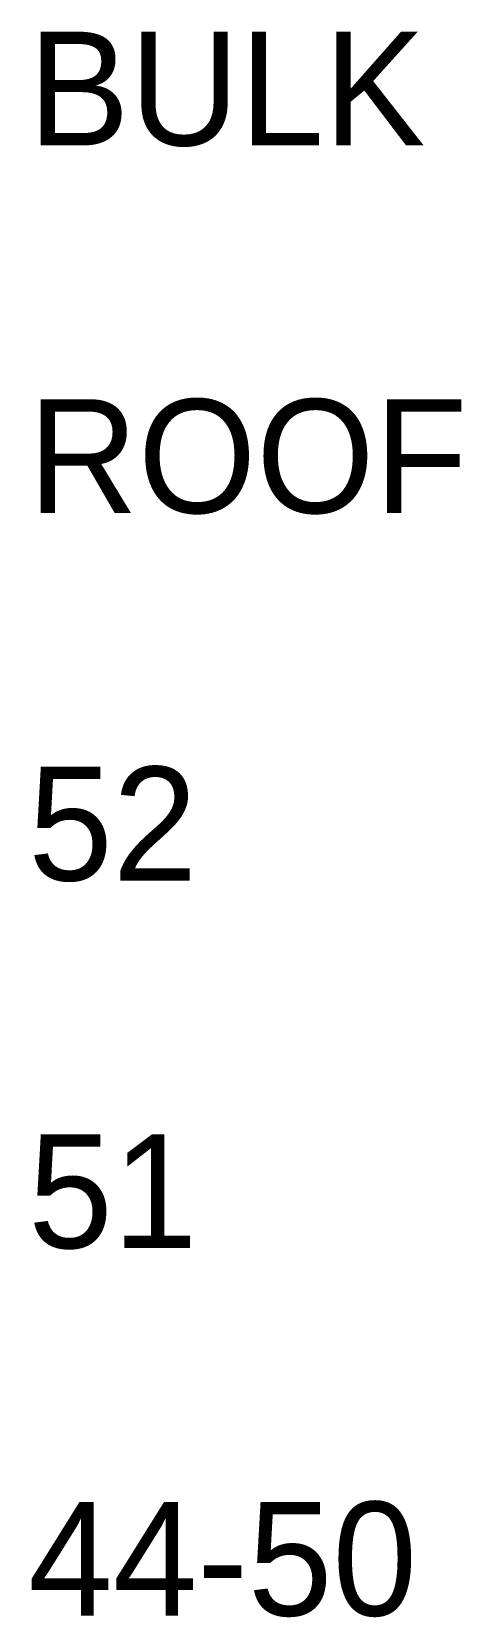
# Model space of a CAD drawing. Header units: metres. Extents: x 29 to 12657, y -13 to 49076.
# Drawn here: x 29 to 3538, y 36134 to 49076 of the extents above; entities that cross this region are included whole.
import ezdxf

# ---------------------------------------------------------------- set-up
doc = ezdxf.new("R2010")
doc.units = ezdxf.units.M

msp = doc.modelspace()

# ---------------------------------------------------------------- texts
for s, p in [('BULK', (0, 48147)), ('ROOF', (0, 45147)), ('52', (0, 42147)), ('51', (0, 39147)), ('44-50', (0, 36147))]:
    msp.add_text(s, height=928.9).set_placement(p)

doc.saveas('drawing.dxf')
